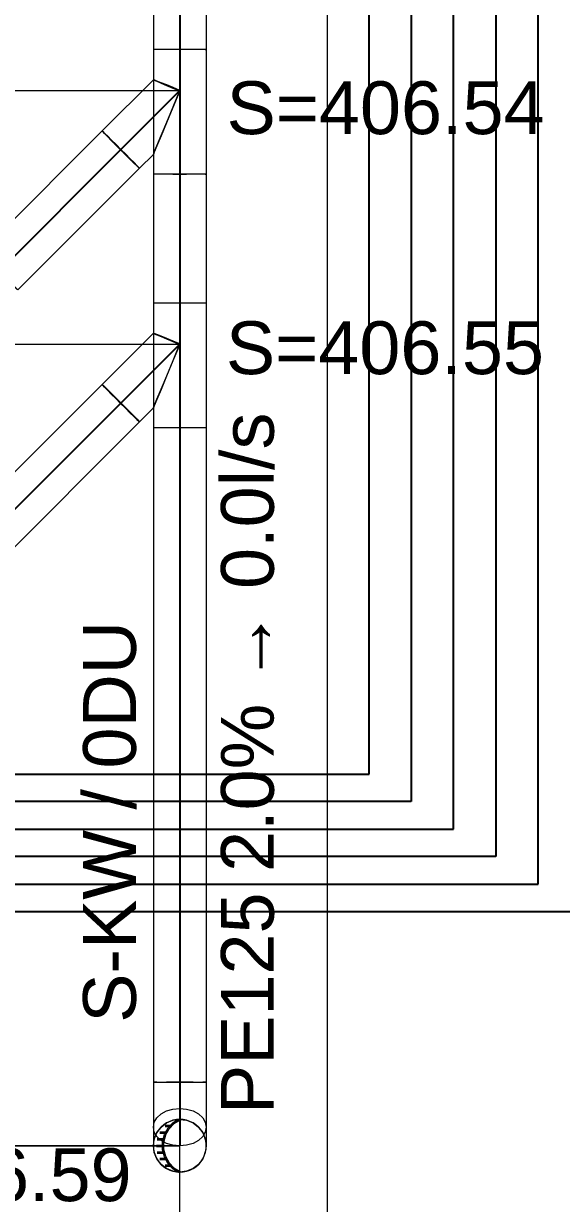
# Model space of a CAD drawing. Extents: x -1 to 1342, y -35 to 723.
# Drawn here: x 460.5 to 485.9, y 125.3 to 181.1 of the extents above; entities that cross this region are included whole.
import ezdxf
from ezdxf.lldxf.tags import DXFTag

# ---------------------------------------------------------------- set-up
doc = ezdxf.new("R2010")
doc.units = 0
doc.layers.get('0').update_dxf_attribs({"lineweight": 18})
for name, color, linetype, lineweight, true_color in [('H_Sole_RL', 7, 'Nova_107-A0SKLQJ9LL', 25, 0xaf5f5f), ('H_Sole_VL', 7, 'Continuous', 25, 0x6d3636), ('S_Schmutzwasser', 7, 'Continuous', 18, 0xcc6600), ('S_Schmutzwasser@DELETE-EINSTRICH', 7, 'Continuous', 18, 0xcc6600), ('S_T_Text_Grundleitungen', 2, 'Continuous', 18, 0xffff00), ('X_Geometrie', 3, 'Continuous', 18, 0x00ff00), ('X_Mass', 7, 'Continuous', 18, 0x0080ff)]:
    doc.layers.add(name, color=color, linetype=linetype, lineweight=lineweight, true_color=true_color)
doc.styles.get("Standard").update_dxf_attribs({"font": 'arial.ttf'})
tags = doc.linetypes.add('Nova_107-A0SKLQJ9LL', pattern=[12, 4, -4, 4]).pattern_tags.tags
tags[8:9] = [DXFTag(74, 4), DXFTag(75, 0), DXFTag(340, '0'), DXFTag(46, 0.0), DXFTag(50, 0.0), DXFTag(44, 0.0), DXFTag(45, 0.0)]
tags[6:7] = [DXFTag(74, 4), DXFTag(75, 0), DXFTag(340, '0'), DXFTag(46, 0.0), DXFTag(50, 0.0), DXFTag(44, 0.0), DXFTag(45, 0.0)]
tags[4:5] = [DXFTag(74, 4), DXFTag(75, 0), DXFTag(340, '0'), DXFTag(46, 0.0), DXFTag(50, 0.0), DXFTag(44, 0.0), DXFTag(45, 0.0)]
tags = doc.linetypes.add('STRICHPUNKT2', pattern=[12.7, 6.35, -3.175, 0, -3.175]).pattern_tags.tags
tags[10:11] = [DXFTag(74, 4), DXFTag(75, 0), DXFTag(340, '0'), DXFTag(46, 0.0), DXFTag(50, 0.0), DXFTag(44, 0.0), DXFTag(45, 0.0)]
tags[8:9] = [DXFTag(74, 4), DXFTag(75, 0), DXFTag(340, '0'), DXFTag(46, 0.0), DXFTag(50, 0.0), DXFTag(44, 0.0), DXFTag(45, 0.0)]
tags[6:7] = [DXFTag(74, 4), DXFTag(75, 0), DXFTag(340, '0'), DXFTag(46, 0.0), DXFTag(50, 0.0), DXFTag(44, 0.0), DXFTag(45, 0.0)]
tags[4:5] = [DXFTag(74, 4), DXFTag(75, 0), DXFTag(340, '0'), DXFTag(46, 0.0), DXFTag(50, 0.0), DXFTag(44, 0.0), DXFTag(45, 0.0)]

# ---------------------------------------------------------------- blocks, each defined once
blk = doc.blocks.new('WC mit 9_0 l Spülwassermenge-A0SKLQJ5LL', base_point=(466.637, 126.773))
at = {"color": 0, "linetype": 'ByBlock', "lineweight": -2, "ltscale": 0.18}
for p, q in [((467.126, 129.014), (467.003, 128.907)), ((467.262, 129.105), (467.126, 129.014)), ((467.408, 129.178), (467.262, 129.105)), ((467.563, 129.23), (467.408, 129.178)), ((467.724, 129.262), (467.563, 129.23)), ((467.887, 129.273), (467.724, 129.262)), ((468.05, 129.262), (467.887, 129.273)), ((468.21, 129.23), (468.05, 129.262)), ((468.365, 129.178), (468.21, 129.23)), ((468.512, 129.105), (468.365, 129.178)), ((468.648, 129.014), (468.512, 129.105)), ((468.771, 128.907), (468.648, 129.014)), ((466.732, 128.501), (466.679, 128.346)), ((466.804, 128.648), (466.732, 128.501)), ((466.895, 128.784), (466.804, 128.648)), ((467.003, 128.907), (466.895, 128.784)), ((468.879, 128.784), (468.771, 128.907)), ((468.969, 128.648), (468.879, 128.784)), ((469.042, 128.501), (468.969, 128.648)), ((469.094, 128.346), (469.042, 128.501)), ((466.648, 128.186), (466.637, 128.023)), ((466.637, 128.023), (466.648, 127.86)), ((466.679, 128.346), (466.648, 128.186)), ((466.648, 127.86), (466.679, 127.699)), ((469.126, 128.186), (469.094, 128.346)), ((469.094, 127.699), (469.126, 127.86)), ((469.137, 128.023), (469.126, 128.186)), ((469.126, 127.86), (469.137, 128.023)), ((466.679, 127.699), (466.732, 127.544)), ((466.732, 127.544), (466.804, 127.398)), ((466.804, 127.398), (466.895, 127.262)), ((468.879, 127.262), (468.969, 127.398)), ((468.969, 127.398), (469.042, 127.544)), ((469.042, 127.544), (469.094, 127.699)), ((466.895, 127.262), (467.003, 127.139)), ((467.003, 127.139), (467.126, 127.031)), ((467.126, 127.031), (467.262, 126.94)), ((467.262, 126.94), (467.408, 126.868)), ((467.408, 126.868), (467.563, 126.815)), ((467.563, 126.815), (467.724, 126.783)), ((467.724, 126.783), (467.887, 126.773)), ((467.887, 126.773), (468.05, 126.783)), ((468.05, 126.783), (468.21, 126.815)), ((468.21, 126.815), (468.365, 126.868)), ((468.365, 126.868), (468.512, 126.94)), ((468.512, 126.94), (468.648, 127.031)), ((468.648, 127.031), (468.771, 127.139)), ((468.771, 127.139), (468.879, 127.262))]:
    blk.add_line(p, q, dxfattribs=at)
blk = doc.blocks.new('Referenz-A0SKLQJBLL', base_point=(90.892, 84.228))
at = {"layer": 'H_Sole_RL', "linetype": 'Nova_107-A0SKLQJ9LL', "lineweight": -2, "ltscale": 0.25}
for p, q in [((478.839, 304.386), (478.839, 144.31)), ((482.839, 298.67), (482.839, 141.71)), ((478.839, 144.31), (413.041, 144.31)), ((482.839, 141.71), (413.041, 141.71)), ((413.041, 139.11), (486.839, 139.11))]:
    blk.add_line(p, q, dxfattribs=at)
at = {"layer": 'H_Sole_VL', "linetype": 'Continuous', "lineweight": -2, "ltscale": 0.25}
for p, q in [((476.839, 145.61), (476.839, 305.215)), ((480.839, 143.01), (480.839, 299.498)), ((484.839, 140.41), (484.839, 210.132)), ((417.041, 145.61), (476.839, 145.61)), ((417.041, 143.01), (480.839, 143.01)), ((417.041, 140.41), (484.839, 140.41))]:
    blk.add_line(p, q, dxfattribs=at)
blk = doc.blocks.new('Maß-A0SKLQPRLL', base_point=(159.85, 77.928))
at = {"color": 0, "linetype": 'ByBlock', "lineweight": -2, "ltscale": 0.18}
for p, q in [((474.873, 77.928), (474.873, 245.505)), ((467.887, 77.928), (467.887, 128.022))]:
    blk.add_line(p, q, dxfattribs=at)
blk = doc.blocks.new('Maß-A0SKLQPVLL', base_point=(347.233, 119.837))
at = {"color": 0, "linetype": 'ByBlock', "lineweight": -2, "ltscale": 0.18}
for p, q in [((350.441, 177.955), (467.887, 177.955)), ((350.441, 165.955), (467.887, 165.955)), ((350.441, 128.022), (467.887, 128.022))]:
    blk.add_line(p, q, dxfattribs=at)
blk = doc.blocks.new('Abwasserleitung-A0SKLQPZLL', base_point=(411.691, 168.523))
at = {"color": 0, "linetype": 'ByBlock', "lineweight": -2, "ltscale": 0.18}
for p, q in [((458.455, 168.523), (467.887, 177.955)), ((411.691, 168.523), (458.455, 168.523))]:
    blk.add_line(p, q, dxfattribs=at)
blk = doc.blocks.new('Abwasserleitung-A0SKLQQ1LL', base_point=(467.887, 177.955))
at = {"color": 0, "linetype": 'ByBlock', "lineweight": -2, "ltscale": 0.18}
blk.add_line((467.887, 177.955), (467.887, 238.541), dxfattribs=at)
blk = doc.blocks.new('Distributor Abwasserleitung-A0SKLQQ3LL', base_point=(467.091, 177.159))
at = {"color": 0, "lineweight": 13}
blk.add_line((467.887, 177.955), (467.887, 177.955), dxfattribs=at)
blk = doc.blocks.new('Abwasserleitung-A0SKLQQ5LL', base_point=(430.839, 128.907))
at = {"color": 0, "linetype": 'ByBlock', "lineweight": -2, "ltscale": 0.18}
blk.add_line((430.839, 128.907), (467.887, 165.955), dxfattribs=at)
blk = doc.blocks.new('Abwasserleitung-A0SKLQQ7LL', base_point=(467.887, 129.273))
at = {"color": 0, "linetype": 'ByBlock', "lineweight": -2, "ltscale": 0.18}
blk.add_line((467.887, 129.273), (467.887, 165.955), dxfattribs=at)
blk = doc.blocks.new('Abwasserleitung-A0SKLQQ9LL', base_point=(467.887, 165.955))
at = {"color": 0, "linetype": 'ByBlock', "lineweight": -2, "ltscale": 0.18}
blk.add_line((467.887, 165.955), (467.887, 177.955), dxfattribs=at)
blk = doc.blocks.new('Distributor Abwasserleitung-A0SKLQQBLL', base_point=(467.091, 165.159))
at = {"color": 0, "lineweight": 13}
blk.add_line((467.887, 165.955), (467.887, 165.955), dxfattribs=at)
blk = doc.blocks.new('Rohr-A0SKLQQTLL', base_point=(466.637, 179.892))
at = {"color": 0, "linetype": 'ByBlock', "lineweight": -2, "ltscale": 0.18}
for p, q in [((466.637, 237.291), (466.637, 179.905)), ((469.137, 237.291), (469.137, 179.905)), ((466.637, 179.905), (466.679, 179.908)), ((466.679, 179.902), (466.637, 179.905)), ((466.679, 179.908), (466.804, 179.911)), ((466.804, 179.898), (466.679, 179.902)), ((466.804, 179.911), (467.003, 179.914)), ((467.003, 179.896), (466.804, 179.898)), ((467.003, 179.914), (467.262, 179.916)), ((467.262, 179.894), (467.003, 179.896)), ((467.262, 179.916), (467.563, 179.917)), ((467.563, 179.893), (467.262, 179.894)), ((467.563, 179.917), (467.887, 179.917)), ((467.887, 179.892), (467.563, 179.893)), ((467.887, 179.917), (468.21, 179.917)), ((468.21, 179.893), (467.887, 179.892)), ((468.21, 179.917), (468.512, 179.916)), ((468.512, 179.894), (468.21, 179.893)), ((468.512, 179.916), (468.771, 179.914)), ((468.771, 179.896), (468.512, 179.894)), ((468.771, 179.914), (468.969, 179.911)), ((468.969, 179.898), (468.771, 179.896)), ((468.969, 179.911), (469.094, 179.908)), ((469.094, 179.902), (468.969, 179.898)), ((469.094, 179.908), (469.137, 179.905)), ((469.137, 179.905), (469.094, 179.902))]:
    blk.add_line(p, q, dxfattribs=at)
at = {"color": 0, "linetype": 'STRICHPUNKT2', "lineweight": 25, "ltscale": 0.25}
blk.add_line((467.887, 237.291), (467.887, 179.905), dxfattribs=at)
blk = doc.blocks.new('Abzweig 45°-A0SKLQQVLL', base_point=(464.21, 173.993))
at = {"color": 0, "linetype": 'ByBlock', "lineweight": -2, "ltscale": 0.18}
for p, q in [((466.637, 179.905), (466.681, 179.908)), ((466.678, 179.902), (466.637, 179.905)), ((466.637, 179.905), (466.637, 174.005)), ((466.802, 179.899), (466.678, 179.902)), ((466.681, 179.908), (466.807, 179.911)), ((466.999, 179.896), (466.802, 179.899)), ((466.807, 179.911), (467.007, 179.914)), ((467.257, 179.894), (466.999, 179.896)), ((467.007, 179.914), (467.266, 179.916)), ((467.558, 179.893), (467.257, 179.894)), ((467.266, 179.916), (467.568, 179.917)), ((467.882, 179.892), (467.558, 179.893)), ((467.568, 179.917), (467.892, 179.917)), ((468.205, 179.893), (467.882, 179.892)), ((467.892, 179.917), (468.215, 179.917)), ((468.507, 179.894), (468.205, 179.893)), ((468.215, 179.917), (468.516, 179.916)), ((468.767, 179.896), (468.507, 179.894)), ((468.516, 179.916), (468.774, 179.914)), ((468.967, 179.898), (468.767, 179.896)), ((468.774, 179.914), (468.972, 179.911)), ((469.093, 179.901), (468.967, 179.898)), ((468.972, 179.911), (469.096, 179.908)), ((469.137, 179.905), (469.093, 179.901)), ((469.096, 179.908), (469.137, 179.905)), ((469.137, 179.905), (469.137, 174.005)), ((466.637, 178.473), (464.21, 176.046)), ((466.681, 178.458), (466.637, 178.473)), ((466.637, 178.473), (466.678, 178.452)), ((466.678, 178.452), (466.802, 178.397)), ((466.807, 178.41), (466.681, 178.458)), ((466.802, 178.397), (466.999, 178.312)), ((467.007, 178.33), (466.807, 178.41)), ((466.999, 178.312), (467.257, 178.203)), ((467.266, 178.225), (467.007, 178.33)), ((467.257, 178.203), (467.558, 178.077)), ((467.568, 178.101), (467.266, 178.225)), ((467.558, 178.077), (467.882, 177.942)), ((467.882, 177.942), (467.558, 177.162)), ((467.892, 177.967), (467.568, 178.101)), ((467.568, 177.186), (467.892, 177.967)), ((467.558, 177.162), (467.257, 176.435)), ((467.266, 176.457), (467.568, 177.186)), ((467.257, 176.435), (466.999, 175.812)), ((467.007, 175.83), (467.266, 176.457)), ((464.241, 176.019), (464.21, 176.046)), ((464.21, 176.046), (464.239, 176.013)), ((464.239, 176.013), (464.326, 175.921)), ((464.331, 175.934), (464.241, 176.019)), ((464.326, 175.921), (464.465, 175.778)), ((464.472, 175.796), (464.331, 175.934)), ((464.465, 175.778), (464.647, 175.593)), ((464.656, 175.615), (464.472, 175.796)), ((464.647, 175.593), (464.86, 175.379)), ((464.87, 175.403), (464.656, 175.615)), ((464.86, 175.379), (465.089, 175.15)), ((465.099, 175.175), (464.87, 175.403)), ((466.802, 175.335), (466.678, 175.037)), ((466.681, 175.043), (466.807, 175.348)), ((466.999, 175.812), (466.802, 175.335)), ((466.807, 175.348), (467.007, 175.83)), ((465.089, 175.15), (465.318, 174.921)), ((465.328, 174.945), (465.099, 175.175)), ((465.318, 174.921), (465.531, 174.709)), ((465.54, 174.731), (465.328, 174.945)), ((466.637, 174.937), (465.978, 174.278)), ((466.637, 174.937), (466.681, 175.043)), ((466.678, 175.037), (466.637, 174.937)), ((465.531, 174.709), (465.715, 174.528)), ((465.722, 174.546), (465.54, 174.731)), ((465.715, 174.528), (465.857, 174.39)), ((465.862, 174.403), (465.722, 174.546)), ((465.857, 174.39), (465.946, 174.305)), ((465.949, 174.312), (465.862, 174.403)), ((465.946, 174.305), (465.978, 174.278)), ((465.978, 174.278), (465.949, 174.312)), ((466.637, 174.005), (466.681, 174.008)), ((466.678, 174.002), (466.637, 174.005)), ((466.802, 173.999), (466.678, 174.002)), ((466.681, 174.008), (466.807, 174.011)), ((466.999, 173.996), (466.802, 173.999)), ((466.807, 174.011), (467.007, 174.014)), ((467.257, 173.994), (466.999, 173.996)), ((467.007, 174.014), (467.266, 174.016)), ((467.558, 173.993), (467.257, 173.994)), ((467.266, 174.016), (467.568, 174.017)), ((467.882, 173.993), (467.558, 173.993)), ((467.568, 174.017), (467.892, 174.018)), ((468.205, 173.993), (467.882, 173.993)), ((467.892, 174.018), (468.215, 174.017)), ((468.507, 173.994), (468.205, 173.993)), ((468.215, 174.017), (468.516, 174.016)), ((468.767, 173.996), (468.507, 173.994)), ((468.516, 174.016), (468.774, 174.014)), ((468.967, 173.999), (468.767, 173.996)), ((468.774, 174.014), (468.972, 174.011)), ((469.093, 174.002), (468.967, 173.999)), ((468.972, 174.011), (469.096, 174.008)), ((469.137, 174.005), (469.093, 174.002)), ((469.096, 174.008), (469.137, 174.005))]:
    blk.add_line(p, q, dxfattribs=at)
at = {"color": 0, "linetype": 'STRICHPUNKT2', "lineweight": 25, "ltscale": 0.25}
for p, q in [((467.887, 179.905), (467.887, 174.005)), ((467.887, 177.955), (465.094, 175.162))]:
    blk.add_line(p, q, dxfattribs=at)
blk = doc.blocks.new('Rohr-A0SKLQQXLL', base_point=(466.637, 167.892))
at = {"color": 0, "linetype": 'ByBlock', "lineweight": -2, "ltscale": 0.18}
for p, q in [((466.637, 174.005), (466.679, 174.008)), ((466.679, 174.002), (466.637, 174.005)), ((466.637, 174.005), (466.637, 167.905)), ((466.679, 174.008), (466.804, 174.011)), ((466.804, 173.999), (466.679, 174.002)), ((466.804, 174.011), (467.003, 174.014)), ((467.003, 173.996), (466.804, 173.999)), ((467.003, 174.014), (467.262, 174.016)), ((467.262, 173.994), (467.003, 173.996)), ((467.262, 174.016), (467.563, 174.017)), ((467.563, 173.993), (467.262, 173.994)), ((467.563, 174.017), (467.887, 174.018)), ((467.887, 173.993), (467.563, 173.993)), ((467.887, 174.018), (468.21, 174.017)), ((468.21, 173.993), (467.887, 173.993)), ((468.21, 174.017), (468.512, 174.016)), ((468.512, 173.994), (468.21, 173.993)), ((468.512, 174.016), (468.771, 174.014)), ((468.771, 173.996), (468.512, 173.994)), ((468.771, 174.014), (468.969, 174.011)), ((468.969, 173.999), (468.771, 173.996)), ((468.969, 174.011), (469.094, 174.008)), ((469.094, 174.002), (468.969, 173.999)), ((469.094, 174.008), (469.137, 174.005)), ((469.137, 174.005), (469.094, 174.002)), ((469.137, 174.005), (469.137, 167.905)), ((466.637, 167.905), (466.679, 167.908)), ((466.679, 167.902), (466.637, 167.905)), ((466.679, 167.908), (466.804, 167.911)), ((466.804, 167.898), (466.679, 167.902)), ((466.804, 167.911), (467.003, 167.914)), ((467.003, 167.896), (466.804, 167.898)), ((467.003, 167.914), (467.262, 167.916)), ((467.262, 167.894), (467.003, 167.896)), ((467.262, 167.916), (467.563, 167.917)), ((467.563, 167.893), (467.262, 167.894)), ((467.563, 167.917), (467.887, 167.917)), ((467.887, 167.892), (467.563, 167.893)), ((467.887, 167.917), (468.21, 167.917)), ((468.21, 167.893), (467.887, 167.892)), ((468.21, 167.917), (468.512, 167.916)), ((468.512, 167.894), (468.21, 167.893)), ((468.512, 167.916), (468.771, 167.914)), ((468.771, 167.896), (468.512, 167.894)), ((468.771, 167.914), (468.969, 167.911)), ((468.969, 167.898), (468.771, 167.896)), ((468.969, 167.911), (469.094, 167.908)), ((469.094, 167.902), (468.969, 167.898)), ((469.094, 167.908), (469.137, 167.905)), ((469.137, 167.905), (469.094, 167.902))]:
    blk.add_line(p, q, dxfattribs=at)
at = {"color": 0, "linetype": 'STRICHPUNKT2', "lineweight": 25, "ltscale": 0.25}
blk.add_line((467.887, 174.005), (467.887, 167.905), dxfattribs=at)
blk = doc.blocks.new('Abzweig 45°-A0SKLQQZLL', base_point=(464.21, 161.993))
at = {"color": 0, "linetype": 'ByBlock', "lineweight": -2, "ltscale": 0.18}
for p, q in [((466.637, 167.905), (466.681, 167.908)), ((466.678, 167.902), (466.637, 167.905)), ((466.637, 167.905), (466.637, 162.005)), ((466.802, 167.899), (466.678, 167.902)), ((466.681, 167.908), (466.807, 167.911)), ((466.999, 167.896), (466.802, 167.899)), ((466.807, 167.911), (467.007, 167.914)), ((467.257, 167.894), (466.999, 167.896)), ((467.007, 167.914), (467.266, 167.916)), ((467.558, 167.893), (467.257, 167.894)), ((467.266, 167.916), (467.568, 167.917)), ((467.882, 167.892), (467.558, 167.893)), ((467.568, 167.917), (467.892, 167.917)), ((468.205, 167.893), (467.882, 167.892)), ((467.892, 167.917), (468.215, 167.917)), ((468.507, 167.894), (468.205, 167.893)), ((468.215, 167.917), (468.516, 167.916)), ((468.767, 167.896), (468.507, 167.894)), ((468.516, 167.916), (468.774, 167.914)), ((468.967, 167.898), (468.767, 167.896)), ((468.774, 167.914), (468.972, 167.911)), ((469.093, 167.901), (468.967, 167.898)), ((468.972, 167.911), (469.096, 167.908)), ((469.137, 167.905), (469.093, 167.901)), ((469.096, 167.908), (469.137, 167.905)), ((469.137, 167.905), (469.137, 162.005)), ((466.637, 166.473), (464.21, 164.046)), ((466.681, 166.458), (466.637, 166.473)), ((466.637, 166.473), (466.678, 166.452)), ((466.678, 166.452), (466.802, 166.397)), ((466.807, 166.41), (466.681, 166.458)), ((466.802, 166.397), (466.999, 166.312)), ((467.007, 166.33), (466.807, 166.41)), ((466.999, 166.312), (467.257, 166.203)), ((467.266, 166.225), (467.007, 166.33)), ((467.257, 166.203), (467.558, 166.077)), ((467.568, 166.101), (467.266, 166.225)), ((467.558, 166.077), (467.882, 165.942)), ((467.882, 165.942), (467.558, 165.162)), ((467.892, 165.967), (467.568, 166.101)), ((467.568, 165.186), (467.892, 165.967)), ((467.558, 165.162), (467.257, 164.435)), ((467.266, 164.457), (467.568, 165.186)), ((467.257, 164.435), (466.999, 163.812)), ((467.007, 163.83), (467.266, 164.457)), ((464.241, 164.019), (464.21, 164.046)), ((464.21, 164.046), (464.239, 164.013)), ((464.239, 164.013), (464.326, 163.921)), ((464.331, 163.934), (464.241, 164.019)), ((464.326, 163.921), (464.465, 163.778)), ((464.472, 163.796), (464.331, 163.934)), ((464.465, 163.778), (464.647, 163.593)), ((464.656, 163.615), (464.472, 163.796)), ((464.647, 163.593), (464.86, 163.379)), ((464.87, 163.403), (464.656, 163.615)), ((466.999, 163.812), (466.802, 163.335)), ((466.807, 163.348), (467.007, 163.83)), ((464.86, 163.379), (465.089, 163.15)), ((465.099, 163.175), (464.87, 163.403)), ((465.089, 163.15), (465.318, 162.921)), ((465.328, 162.945), (465.099, 163.175)), ((466.637, 162.937), (466.681, 163.043)), ((466.678, 163.037), (466.637, 162.937)), ((466.802, 163.335), (466.678, 163.037)), ((466.681, 163.043), (466.807, 163.348)), ((465.318, 162.921), (465.531, 162.709)), ((465.54, 162.731), (465.328, 162.945)), ((465.531, 162.709), (465.715, 162.528)), ((465.722, 162.546), (465.54, 162.731)), ((465.715, 162.528), (465.857, 162.39)), ((465.862, 162.403), (465.722, 162.546)), ((466.637, 162.937), (465.978, 162.278)), ((465.857, 162.39), (465.946, 162.305)), ((465.949, 162.312), (465.862, 162.403)), ((465.946, 162.305), (465.978, 162.278)), ((465.978, 162.278), (465.949, 162.312)), ((466.637, 162.005), (466.681, 162.008)), ((466.678, 162.002), (466.637, 162.005)), ((466.802, 161.999), (466.678, 162.002)), ((466.681, 162.008), (466.807, 162.011)), ((466.999, 161.996), (466.802, 161.999)), ((466.807, 162.011), (467.007, 162.014)), ((467.257, 161.994), (466.999, 161.996)), ((467.007, 162.014), (467.266, 162.016)), ((467.558, 161.993), (467.257, 161.994)), ((467.266, 162.016), (467.568, 162.017)), ((467.882, 161.993), (467.558, 161.993)), ((467.568, 162.017), (467.892, 162.018)), ((468.205, 161.993), (467.882, 161.993)), ((467.892, 162.018), (468.215, 162.017)), ((468.507, 161.994), (468.205, 161.993)), ((468.215, 162.017), (468.516, 162.016)), ((468.767, 161.996), (468.507, 161.994)), ((468.516, 162.016), (468.774, 162.014)), ((468.967, 161.999), (468.767, 161.996)), ((468.774, 162.014), (468.972, 162.011)), ((469.093, 162.002), (468.967, 161.999)), ((468.972, 162.011), (469.096, 162.008)), ((469.137, 162.005), (469.093, 162.002)), ((469.096, 162.008), (469.137, 162.005))]:
    blk.add_line(p, q, dxfattribs=at)
at = {"color": 0, "linetype": 'STRICHPUNKT2', "lineweight": 25, "ltscale": 0.25}
for p, q in [((467.887, 167.905), (467.887, 162.005)), ((467.887, 165.955), (465.094, 163.162))]:
    blk.add_line(p, q, dxfattribs=at)
blk = doc.blocks.new('Rohr-A0SKLQR1LL', base_point=(466.637, 131.019))
at = {"color": 0, "linetype": 'ByBlock', "lineweight": -2, "ltscale": 0.18}
for p, q in [((466.637, 162.005), (466.679, 162.008)), ((466.679, 162.002), (466.637, 162.005)), ((466.637, 162.005), (466.637, 131.032)), ((466.679, 162.008), (466.804, 162.011)), ((466.804, 161.999), (466.679, 162.002)), ((466.804, 162.011), (467.003, 162.014)), ((467.003, 161.996), (466.804, 161.999)), ((467.003, 162.014), (467.262, 162.016)), ((467.262, 161.994), (467.003, 161.996)), ((467.262, 162.016), (467.563, 162.017)), ((467.563, 161.993), (467.262, 161.994)), ((467.563, 162.017), (467.887, 162.018)), ((467.887, 161.993), (467.563, 161.993)), ((467.887, 162.018), (468.21, 162.017)), ((468.21, 161.993), (467.887, 161.993)), ((468.21, 162.017), (468.512, 162.016)), ((468.512, 161.994), (468.21, 161.993)), ((468.512, 162.016), (468.771, 162.014)), ((468.771, 161.996), (468.512, 161.994)), ((468.771, 162.014), (468.969, 162.011)), ((468.969, 161.999), (468.771, 161.996)), ((468.969, 162.011), (469.094, 162.008)), ((469.094, 162.002), (468.969, 161.999)), ((469.094, 162.008), (469.137, 162.005)), ((469.137, 162.005), (469.094, 162.002)), ((469.137, 162.005), (469.137, 131.032)), ((466.637, 131.032), (466.679, 131.035)), ((466.679, 131.028), (466.637, 131.032)), ((466.679, 131.035), (466.804, 131.038)), ((466.804, 131.025), (466.679, 131.028)), ((466.804, 131.038), (467.003, 131.04)), ((467.003, 131.023), (466.804, 131.025)), ((467.003, 131.04), (467.262, 131.042)), ((467.262, 131.021), (467.003, 131.023)), ((467.262, 131.042), (467.563, 131.044)), ((467.563, 131.019), (467.262, 131.021)), ((467.563, 131.044), (467.887, 131.044)), ((467.887, 131.019), (467.563, 131.019)), ((467.887, 131.044), (468.21, 131.044)), ((468.21, 131.019), (467.887, 131.019)), ((468.21, 131.044), (468.512, 131.042)), ((468.512, 131.021), (468.21, 131.019)), ((468.512, 131.042), (468.771, 131.04)), ((468.771, 131.023), (468.512, 131.021)), ((468.771, 131.04), (468.969, 131.038)), ((468.969, 131.025), (468.771, 131.023)), ((468.969, 131.038), (469.094, 131.035)), ((469.094, 131.028), (468.969, 131.025)), ((469.094, 131.035), (469.137, 131.032)), ((469.137, 131.032), (469.094, 131.028))]:
    blk.add_line(p, q, dxfattribs=at)
at = {"color": 0, "linetype": 'STRICHPUNKT2', "lineweight": 25, "ltscale": 0.25}
blk.add_line((467.887, 162.005), (467.887, 131.032), dxfattribs=at)
blk = doc.blocks.new('Rohr-A0SKLQR3LL', base_point=(431.198, 129.266))
at = {"color": 0, "linetype": 'ByBlock', "lineweight": -2, "ltscale": 0.18}
for p, q in [((464.21, 164.046), (431.198, 131.034)), ((464.238, 164.014), (464.21, 164.046)), ((464.21, 164.046), (464.242, 164.018)), ((464.324, 163.923), (464.238, 164.014)), ((464.242, 164.018), (464.333, 163.932)), ((464.463, 163.781), (464.324, 163.923)), ((464.333, 163.932), (464.475, 163.793)), ((464.644, 163.596), (464.463, 163.781)), ((464.475, 163.793), (464.659, 163.612)), ((464.856, 163.382), (464.644, 163.596)), ((464.659, 163.612), (464.874, 163.399)), ((465.085, 163.153), (464.856, 163.382)), ((464.874, 163.399), (465.103, 163.171)), ((465.314, 162.925), (465.085, 163.153)), ((465.103, 163.171), (465.331, 162.942)), ((465.528, 162.712), (465.314, 162.925)), ((465.331, 162.942), (465.543, 162.728)), ((465.713, 162.531), (465.528, 162.712)), ((465.543, 162.728), (465.725, 162.543)), ((465.855, 162.392), (465.713, 162.531)), ((465.725, 162.543), (465.864, 162.401)), ((465.978, 162.278), (432.966, 129.266)), ((465.945, 162.306), (465.855, 162.392)), ((465.864, 162.401), (465.95, 162.311)), ((465.978, 162.278), (465.945, 162.306)), ((465.95, 162.311), (465.978, 162.278)), ((431.226, 131.002), (431.198, 131.034)), ((431.198, 131.034), (431.231, 131.006)), ((431.312, 130.911), (431.226, 131.002)), ((431.231, 131.006), (431.321, 130.92)), ((431.451, 130.769), (431.312, 130.911)), ((431.321, 130.92), (431.463, 130.782)), ((431.633, 130.585), (431.451, 130.769)), ((431.463, 130.782), (431.648, 130.6)), ((431.845, 130.37), (431.633, 130.585)), ((431.648, 130.6), (431.862, 130.388)), ((432.073, 130.141), (431.845, 130.37)), ((431.862, 130.388), (432.091, 130.159)), ((432.302, 129.913), (432.073, 130.141)), ((432.091, 130.159), (432.32, 129.93)), ((432.517, 129.701), (432.302, 129.913)), ((432.32, 129.93), (432.532, 129.716)), ((432.701, 129.519), (432.517, 129.701)), ((432.532, 129.716), (432.713, 129.532)), ((432.713, 129.532), (432.852, 129.389)), ((432.843, 129.38), (432.701, 129.519)), ((432.934, 129.294), (432.843, 129.38)), ((432.852, 129.389), (432.938, 129.299)), ((432.966, 129.266), (432.934, 129.294)), ((432.938, 129.299), (432.966, 129.266))]:
    blk.add_line(p, q, dxfattribs=at)
at = {"color": 0, "linetype": 'STRICHPUNKT2', "lineweight": 25, "ltscale": 0.25}
blk.add_line((465.094, 163.162), (432.082, 130.15), dxfattribs=at)
blk = doc.blocks.new('Rohr-A0SKLQR5LL', base_point=(458.455, 168.523))
at = {"color": 0, "linetype": 'ByBlock', "lineweight": -2, "ltscale": 0.18}
for p, q in [((464.21, 176.046), (458.455, 170.29)), ((464.238, 176.013), (464.21, 176.046)), ((464.21, 176.046), (464.242, 176.018)), ((464.324, 175.923), (464.238, 176.013)), ((464.242, 176.018), (464.333, 175.932)), ((464.463, 175.781), (464.324, 175.923)), ((464.333, 175.932), (464.475, 175.793)), ((464.644, 175.596), (464.463, 175.781)), ((464.475, 175.793), (464.659, 175.612)), ((464.856, 175.382), (464.644, 175.596)), ((464.659, 175.612), (464.874, 175.399)), ((465.085, 175.153), (464.856, 175.382)), ((464.874, 175.399), (465.103, 175.171)), ((465.314, 174.925), (465.085, 175.153)), ((465.103, 175.171), (465.331, 174.942)), ((465.528, 174.712), (465.314, 174.925)), ((465.331, 174.942), (465.543, 174.728)), ((465.978, 174.278), (460.222, 168.523)), ((465.713, 174.531), (465.528, 174.712)), ((465.543, 174.728), (465.725, 174.543)), ((465.855, 174.392), (465.713, 174.531)), ((465.725, 174.543), (465.864, 174.401)), ((465.945, 174.306), (465.855, 174.392)), ((465.864, 174.401), (465.95, 174.311)), ((465.978, 174.278), (465.945, 174.306)), ((465.95, 174.311), (465.978, 174.278)), ((458.482, 170.258), (458.455, 170.29)), ((458.455, 170.29), (458.487, 170.263)), ((458.569, 170.168), (458.482, 170.258)), ((458.487, 170.263), (458.577, 170.176)), ((458.707, 170.025), (458.569, 170.168)), ((458.577, 170.176), (458.72, 170.038)), ((458.889, 169.841), (458.707, 170.025)), ((458.72, 170.038), (458.904, 169.856)), ((459.101, 169.627), (458.889, 169.841)), ((458.904, 169.856), (459.118, 169.644)), ((459.33, 169.398), (459.101, 169.627)), ((459.118, 169.644), (459.347, 169.415)), ((459.559, 169.169), (459.33, 169.398)), ((459.347, 169.415), (459.576, 169.186)), ((459.773, 168.957), (459.559, 169.169)), ((459.576, 169.186), (459.788, 168.972)), ((459.957, 168.775), (459.773, 168.957)), ((459.788, 168.972), (459.97, 168.788)), ((460.1, 168.637), (459.957, 168.775)), ((459.97, 168.788), (460.108, 168.645)), ((460.19, 168.55), (460.1, 168.637)), ((460.108, 168.645), (460.195, 168.555)), ((460.222, 168.523), (460.19, 168.55)), ((460.195, 168.555), (460.222, 168.523))]:
    blk.add_line(p, q, dxfattribs=at)
at = {"color": 0, "linetype": 'STRICHPUNKT2', "lineweight": 25, "ltscale": 0.25}
blk.add_line((465.094, 175.162), (459.338, 169.406), dxfattribs=at)
blk = doc.blocks.new('Bogen 45°-A0SKLQRJLL', base_point=(466.637, 128.014))
at = {"color": 0, "linetype": 'ByBlock', "lineweight": -2, "ltscale": 0.18}
for p, q in [((466.637, 131.032), (466.679, 131.035)), ((466.679, 131.028), (466.637, 131.032)), ((466.637, 131.032), (466.637, 130.296)), ((466.679, 131.035), (466.804, 131.038)), ((466.804, 131.025), (466.679, 131.028)), ((466.804, 131.038), (467.003, 131.04)), ((467.003, 131.023), (466.804, 131.025)), ((467.003, 131.04), (467.262, 131.042)), ((467.262, 131.021), (467.003, 131.023)), ((467.262, 131.042), (467.563, 131.044)), ((467.563, 131.019), (467.262, 131.021)), ((467.563, 131.044), (467.887, 131.044)), ((467.887, 131.019), (467.563, 131.019)), ((467.887, 131.044), (468.21, 131.044)), ((468.21, 131.019), (467.887, 131.019)), ((468.21, 131.044), (468.512, 131.042)), ((468.512, 131.021), (468.21, 131.019)), ((468.512, 131.042), (468.771, 131.04)), ((468.771, 131.023), (468.512, 131.021)), ((468.771, 131.04), (468.969, 131.038)), ((468.969, 131.025), (468.771, 131.023)), ((468.969, 131.038), (469.094, 131.035)), ((469.094, 131.028), (468.969, 131.025)), ((469.094, 131.035), (469.137, 131.032)), ((469.137, 131.032), (469.094, 131.028)), ((469.137, 131.032), (469.137, 130.296)), ((466.637, 130.296), (466.637, 129.975)), ((469.137, 130.296), (469.137, 129.975)), ((466.637, 129.975), (466.637, 129.676)), ((466.637, 129.676), (466.637, 129.42)), ((466.804, 129.346), (467.003, 129.53)), ((467.003, 129.53), (467.262, 129.671)), ((467.262, 129.671), (467.563, 129.76)), ((467.563, 129.76), (467.887, 129.79)), ((467.887, 129.79), (468.21, 129.76)), ((468.21, 129.76), (468.512, 129.671)), ((468.512, 129.671), (468.771, 129.53)), ((468.771, 129.53), (468.969, 129.346)), ((469.137, 129.975), (469.137, 129.676)), ((469.137, 129.676), (469.137, 129.42)), ((466.637, 129.42), (466.637, 128.902)), ((466.637, 128.902), (466.679, 129.132)), ((466.679, 129.132), (466.804, 129.346)), ((468.969, 129.346), (469.094, 129.132)), ((469.094, 129.132), (469.137, 128.902)), ((469.137, 129.42), (469.137, 128.902)), ((466.679, 128.672), (466.637, 128.902)), ((466.804, 128.458), (466.679, 128.672)), ((467.003, 128.274), (466.804, 128.458)), ((468.969, 128.458), (468.771, 128.274)), ((469.094, 128.672), (468.969, 128.458)), ((469.137, 128.902), (469.094, 128.672)), ((467.262, 128.133), (467.003, 128.274)), ((467.563, 128.044), (467.262, 128.133)), ((467.887, 128.014), (467.563, 128.044)), ((468.21, 128.044), (467.887, 128.014)), ((468.512, 128.133), (468.21, 128.044)), ((468.771, 128.274), (468.512, 128.133))]:
    blk.add_line(p, q, dxfattribs=at)
at = {"color": 0, "linetype": 'STRICHPUNKT2', "lineweight": 25, "ltscale": 0.25}
for p, q in [((467.887, 131.032), (467.887, 130.296)), ((467.887, 130.296), (467.887, 129.975)), ((467.887, 129.975), (467.887, 129.676)), ((467.887, 129.676), (467.887, 129.42)), ((467.887, 129.42), (467.887, 128.902))]:
    blk.add_line(p, q, dxfattribs=at)
blk = doc.blocks.new('Bogen 45°-A0SKLQRLLL', base_point=(466.637, 126.773))
at = {"color": 0, "linetype": 'ByBlock', "lineweight": -2, "ltscale": 0.18}
for p, q in [((466.804, 129.346), (467.003, 129.53)), ((467.003, 129.53), (467.262, 129.671)), ((467.262, 129.671), (467.563, 129.76)), ((467.563, 129.76), (467.887, 129.79)), ((467.887, 129.79), (468.21, 129.76)), ((468.21, 129.76), (468.512, 129.671)), ((468.512, 129.671), (468.771, 129.53)), ((468.771, 129.53), (468.969, 129.346)), ((466.637, 128.902), (466.679, 129.132)), ((466.679, 129.132), (466.804, 129.346)), ((467.003, 128.907), (467.262, 129.105)), ((467.262, 129.105), (467.563, 129.23)), ((467.563, 129.23), (467.887, 129.273)), ((467.887, 129.273), (468.21, 129.23)), ((468.21, 129.23), (468.512, 129.105)), ((468.512, 129.105), (468.771, 128.907)), ((468.969, 129.346), (469.094, 129.132)), ((469.094, 129.132), (469.137, 128.902)), ((466.679, 128.672), (466.637, 128.902)), ((466.637, 128.902), (466.637, 128.384)), ((466.804, 128.458), (466.679, 128.672)), ((466.679, 128.346), (466.804, 128.648)), ((466.804, 128.648), (467.003, 128.907)), ((467.003, 128.274), (466.804, 128.458)), ((468.771, 128.907), (468.969, 128.648)), ((468.969, 128.458), (468.771, 128.274)), ((469.094, 128.672), (468.969, 128.458)), ((468.969, 128.648), (469.094, 128.346)), ((469.137, 128.902), (469.094, 128.672)), ((469.137, 128.902), (469.137, 128.384)), ((466.637, 128.384), (466.637, 128.188)), ((466.637, 128.023), (466.679, 128.346)), ((466.637, 128.188), (466.637, 128.065)), ((466.637, 128.065), (466.637, 128.023)), ((466.679, 127.699), (466.637, 128.023)), ((467.262, 128.133), (467.003, 128.274)), ((467.563, 128.044), (467.262, 128.133)), ((467.887, 128.014), (467.563, 128.044)), ((468.21, 128.044), (467.887, 128.014)), ((468.512, 128.133), (468.21, 128.044)), ((468.771, 128.274), (468.512, 128.133)), ((469.094, 128.346), (469.137, 128.023)), ((469.137, 128.023), (469.094, 127.699)), ((469.137, 128.384), (469.137, 128.188)), ((469.137, 128.188), (469.137, 128.065)), ((469.137, 128.065), (469.137, 128.023)), ((466.804, 127.398), (466.679, 127.699)), ((467.003, 127.139), (466.804, 127.398)), ((468.969, 127.398), (468.771, 127.139)), ((469.094, 127.699), (468.969, 127.398)), ((467.262, 126.94), (467.003, 127.139)), ((467.563, 126.815), (467.262, 126.94)), ((467.887, 126.773), (467.563, 126.815)), ((468.21, 126.815), (467.887, 126.773)), ((468.512, 126.94), (468.21, 126.815)), ((468.771, 127.139), (468.512, 126.94))]:
    blk.add_line(p, q, dxfattribs=at)
at = {"color": 0, "lineweight": 35}
for p, q in [((467.588, 129.091), (467.345, 128.84)), ((467.887, 129.273), (467.588, 129.091)), ((466.945, 128.648), (467.225, 128.648)), ((467.174, 128.535), (467.086, 128.197)), ((467.345, 128.84), (467.174, 128.535)), ((467.201, 128.96), (467.446, 128.96)), ((466.777, 128.023), (467.074, 128.023)), ((466.817, 128.335), (467.11, 128.335)), ((467.086, 128.197), (467.086, 127.848)), ((466.817, 127.71), (467.11, 127.71)), ((466.945, 127.398), (467.225, 127.398)), ((467.086, 127.848), (467.174, 127.51)), ((467.174, 127.51), (467.345, 127.205)), ((467.201, 127.085), (467.446, 127.085)), ((467.345, 127.205), (467.588, 126.954)), ((467.588, 126.954), (467.887, 126.773))]:
    blk.add_line(p, q, dxfattribs=at)
at = {"color": 0, "linetype": 'STRICHPUNKT2', "lineweight": 25, "ltscale": 0.25}
for p, q in [((467.887, 128.902), (467.887, 128.384)), ((467.887, 128.384), (467.887, 128.188)), ((467.887, 128.188), (467.887, 128.065)), ((467.887, 128.065), (467.887, 128.023)), ((467.887, 128.023), (467.887, 128.023))]:
    blk.add_line(p, q, dxfattribs=at)

msp = doc.modelspace()

# ---------------------------------------------------------------- linework, layer by layer
at = {"layer": 'X_Geometrie', "ltscale": 0.18}
msp.add_line((467.887, 128.022), (414.553, 128.022), dxfattribs=at)

# ---------------------------------------------------------------- block references
at = {"color": 9, "lineweight": 25, "ltscale": 0.25, "true_color": 0xc0c0c0}
msp.add_blockref('Referenz-A0SKLQJBLL', (90.892, 84.228), dxfattribs=at)
at = {"layer": 'S_Schmutzwasser', "ltscale": 0.18}
for name, p in [('Rohr-A0SKLQQTLL', (466.637, 179.892)), ('Abzweig 45°-A0SKLQQVLL', (464.21, 173.993)), ('Rohr-A0SKLQR5LL', (458.455, 168.523)), ('Rohr-A0SKLQQXLL', (466.637, 167.892)), ('Abzweig 45°-A0SKLQQZLL', (464.21, 161.993)), ('Rohr-A0SKLQR3LL', (431.198, 129.266)), ('Rohr-A0SKLQR1LL', (466.637, 131.019)), ('Bogen 45°-A0SKLQRJLL', (466.637, 128.014)), ('Bogen 45°-A0SKLQRLLL', (466.637, 126.773))]:
    msp.add_blockref(name, p, dxfattribs=at)
at = {"layer": 'S_Schmutzwasser@DELETE-EINSTRICH', "ltscale": 0.18}
for name, p in [('Abwasserleitung-A0SKLQQ1LL', (467.887, 177.955)), ('Abwasserleitung-A0SKLQPZLL', (411.691, 168.523)), ('Distributor Abwasserleitung-A0SKLQQ3LL', (467.091, 177.159)), ('Abwasserleitung-A0SKLQQ9LL', (467.887, 165.955)), ('Abwasserleitung-A0SKLQQ5LL', (430.839, 128.907)), ('Abwasserleitung-A0SKLQQ7LL', (467.887, 129.273)), ('Distributor Abwasserleitung-A0SKLQQBLL', (467.091, 165.159)), ('WC mit 9_0 l Spülwassermenge-A0SKLQJ5LL', (466.637, 126.773))]:
    msp.add_blockref(name, p, dxfattribs=at)
at = {"layer": 'X_Mass', "ltscale": 0.18}
for name, p in [('Maß-A0SKLQPVLL', (347.233, 119.837)), ('Maß-A0SKLQPRLL', (159.85, 77.928))]:
    msp.add_blockref(name, p, dxfattribs=at)

# ---------------------------------------------------------------- texts
at = {"layer": 'S_T_Text_Grundleitungen', "color": 24, "ltscale": 0.18, "true_color": 0x993300, "char_height": 2.5, "attachment_point": 1}
for s, insert in [('{\\fArial;S=406.54}', (470.099, 178.395)), ('{\\fArial;S=406.55}', (470.069, 167.037)), ('{\\fArial;S=406.59}', (450.558, 127.902))]:
    msp.add_mtext(s, dxfattribs=dict(at, insert=insert))
at = {"layer": 'S_T_Text_Grundleitungen', "color": 24, "ltscale": 0.18, "true_color": 0x993300, "char_height": 2.5, "attachment_point": 1, "rotation": 90}
for s, insert in [('{\\fArial;PE125 2.0% → 0.0l/s}', (469.835, 129.525)), ('{\\fArial;S-KW / 0DU}', (463.31, 133.845))]:
    msp.add_mtext(s, dxfattribs=dict(at, insert=insert))

doc.saveas('drawing.dxf')
